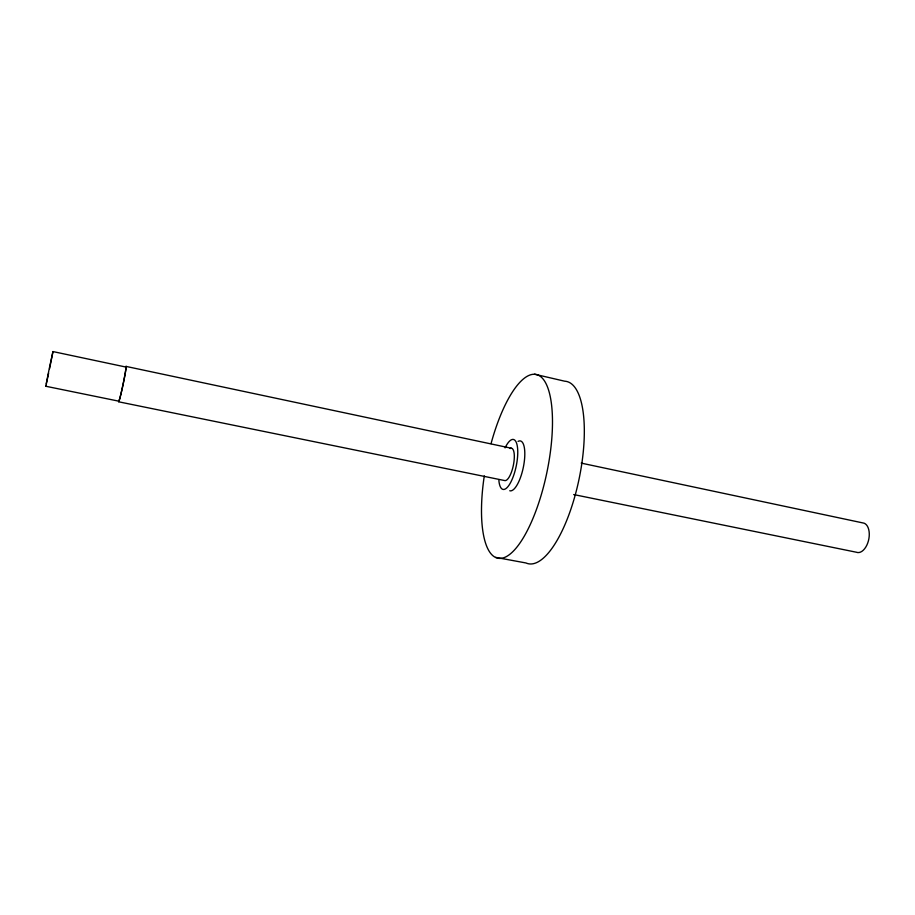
<?xml version="1.0" encoding="UTF-8"?>
<svg xmlns="http://www.w3.org/2000/svg" width="915" height="915" viewBox="0 0 915 915"><rect width="100%" height="100%" fill="white"/><g stroke="black" fill="none" stroke-linecap="round" stroke-linejoin="round"><path stroke-width="1.37" d="M118.778 401.159L45.75 386.244L49.147 369.111L52.967 351.577L125.904 367.052M52.967 351.577L49.559 368.734M48.632 373.171L46.356 383.74M45.75 386.244L45.933 385.558M495.598 557.361L526.011 562.977A93.124 32.322 -78.2 0 0 578.795 480.341A93.124 32.322 -78.2 0 0 564.692 381.2L534.52 374.201M118.653 401.799L504.668 480.558A16.504 5.273 -78.2 0 0 513.681 463.596A16.504 5.273 -78.2 0 0 510.078 448.533M573.694 494.558L856.371 552.225A15.075 8.624 -78.2 0 0 868.415 540.856A15.075 8.624 -78.2 0 0 864.057 523.174L581.219 463.116M126.041 366.412L511.519 448.27M505.08 447.881A25.517 8.155 -78.2 0 1 517.375 446.543A25.517 8.155 -78.2 0 1 510.444 482.846A25.517 8.155 -78.2 0 1 498.869 480.455M125.71 366.972A18.083 0.778 -78.2 0 1 123.067 384.494A18.083 0.778 -78.2 0 1 118.607 401.045M125.595 367.59A17.419 0.743 -78.2 0 1 123.033 384.483A17.419 0.743 -78.2 0 1 118.733 400.427M491.046 443.638A93.833 30.515 -78.2 0 1 549.469 393.21A93.833 30.515 -78.2 0 1 517.318 546.598A93.833 30.515 -78.2 0 1 484.287 475.892M518.062 441.385A25.471 8.269 -78.2 0 1 523.837 464.626A25.471 8.269 -78.2 0 1 509.747 490.76"/></g></svg>
